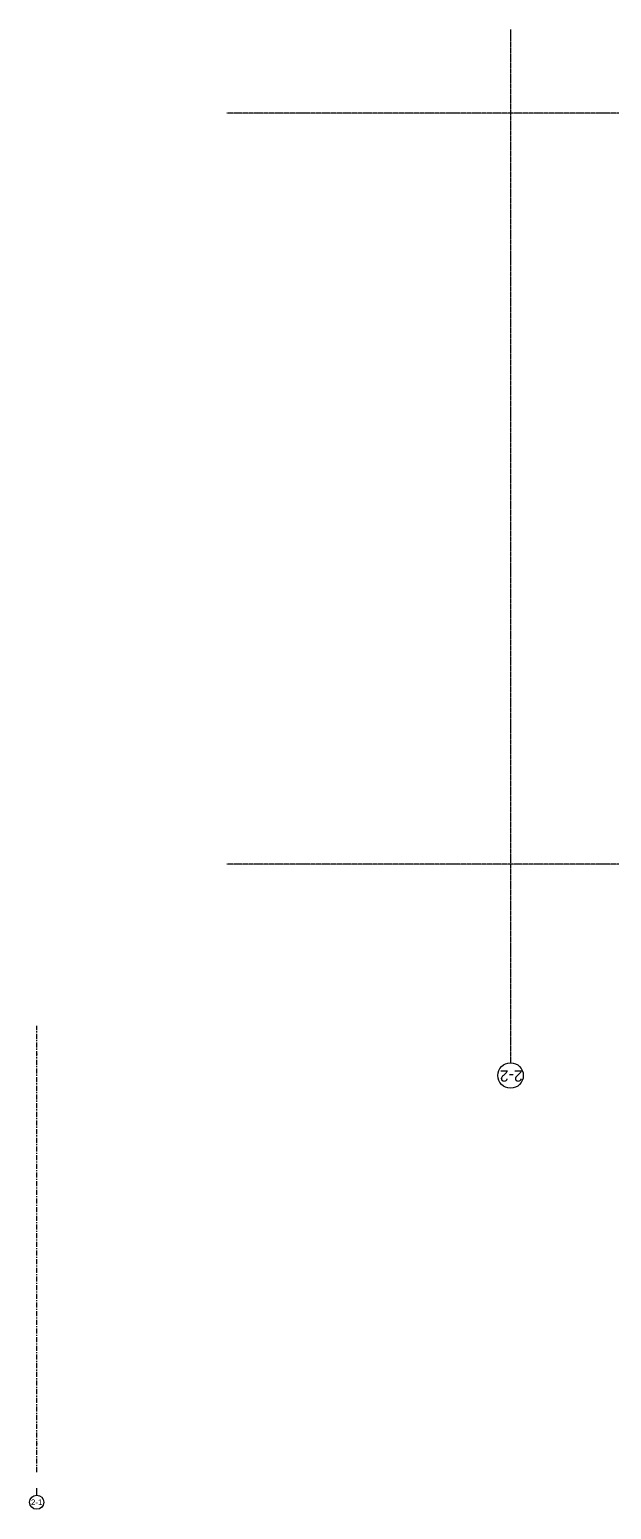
# Model space of a CAD drawing. Header units: millimetres. Extents: x -4391136 to -1798569, y -886572 to -291056.
# Drawn here: x -2343263 to -2322712, y -397073 to -344805 of the extents above; entities that cross this region are included whole.
import ezdxf
from ezdxf.enums import TextEntityAlignment as Align

# ---------------------------------------------------------------- set-up
doc = ezdxf.new("R2010")
doc.units = ezdxf.units.MM
for name, pattern in [('CENTER', [50.8, 31.75, -6.35, 6.35, -6.35]), ('TA_GL_000.70000', [1.925, 0.7, -0.175, 0.175, -0.175, 0.7]), ('Xref-C-1-PP17-AR-2214-01-B$0$DPA_Grid _ Level 100', [10, 5.5, -1.6, 1.3, -1.6])]:
    doc.linetypes.add(name, pattern=pattern)
doc.layers.add('000 - 0_HIDE_OBJ_FRAMING_DEF_DIMS', color=7, linetype='Continuous', plot=False)
for name, color, linetype in [('000 - 0_SYM_DWG_GRID-BUBBLE_MAIN_COLOR_1', 7, 'Continuous'), ('000 - 0_SYM_DWG_GRIDLINE_MAIN_COLOR_251', 7, 'Continuous'), ('000 - GRID', 7, 'CENTER'), ('_PP-Dim', 7, 'Continuous')]:
    doc.layers.add(name, color=color, linetype=linetype)
doc.styles.add('Arial', font='arial.ttf', dxfattribs={"height": 1500})
doc.styles.add('TA', font='', dxfattribs={"height": 4.5})
doc.styles.add('Xref-C-1-PP17-AR-2214-01-B$0$Arial', font='arial.ttf', dxfattribs={"height": 400})
doc.styles.get('TA').set_extended_font_data('Cordia New')

# ---------------------------------------------------------------- blocks, each defined once
blk = doc.blocks.new('W-1-PP17-ENT2_REV00_20260526-152612_EX_LOPF-1')
at = {"layer": '000 - 0_HIDE_OBJ_FRAMING_DEF_DIMS', "color": 7, "linetype": 'Xref-C-1-PP17-AR-2214-01-B$0$DPA_Grid _ Level 100'}
for p, q in [((-26525, 12055), (-26525, -34224)), ((0, 12055), (0, -34224)), ((-29476, -24200), (7016, -24200))]:
    blk.add_line(p, q, dxfattribs=at)
at = {"layer": '000 - 0_HIDE_OBJ_FRAMING_DEF_DIMS', "color": 7}
blk.add_circle((7466, -24200), 450, dxfattribs=at)
at = {"layer": '000 - 0_HIDE_OBJ_FRAMING_DEF_DIMS', "color": 7, "style": 'Xref-C-1-PP17-AR-2214-01-B$0$Arial'}
blk.add_text('2-2', height=400, rotation=270, dxfattribs=at).set_placement((7282, -23772))
blk = doc.blocks.new('*U2079')
at = {"layer": '000 - 0_SYM_DWG_GRID-BUBBLE_MAIN_COLOR_1', "color": 7}
blk.add_line((36.2, 0), (31.2, 0), dxfattribs=at)
blk.add_circle((41.2, 0), 5, dxfattribs=at)
at = {"layer": '000 - 0_SYM_DWG_GRIDLINE_MAIN_COLOR_251', "color": 7, "linetype": 'ByBlock', "ltscale": 5}
blk.add_line((20, 0), (-295.4, 0), dxfattribs=at)
at = {"layer": '000 - 0_SYM_DWG_GRIDLINE_MAIN_COLOR_251', "color": 7}
for p in [(-275.4, 0), (0, 0)]:
    blk.add_point(p, dxfattribs=at)
at = {"color": 7, "style": 'TA', "flags": 1}
blk.add_attdef('LOCATION', (6, -6), '', height=4.5, rotation=270, dxfattribs=at)
at = {"layer": '000 - 0_SYM_DWG_GRID-BUBBLE_MAIN_COLOR_1', "color": 7, "style": 'Arial'}
blk.add_attdef('GRID-HEAD', text='', height=4, rotation=90, dxfattribs=at).set_placement((41.2, 0), align=Align.MIDDLE_CENTER)

msp = doc.modelspace()

# ---------------------------------------------------------------- block references
at = {"layer": '000 - GRID', "color": 7, "linetype": 'TA_GL_000.70000', "xscale": 50.00000000000038, "yscale": 50.00000000000038, "zscale": 50.00000000000038, "rotation": 270}
msp.add_blockref('*U2079', (-2343012.6, -394760.4), dxfattribs=at).add_auto_attribs({'GRID-HEAD': '2-1'})
at = {"layer": '_PP-Dim', "color": 7, "rotation": 270}
msp.add_blockref('W-1-PP17-ENT2_REV00_20260526-152612_EX_LOPF-1', (-2302074.6, -374281), dxfattribs=at)

doc.saveas('drawing.dxf')
